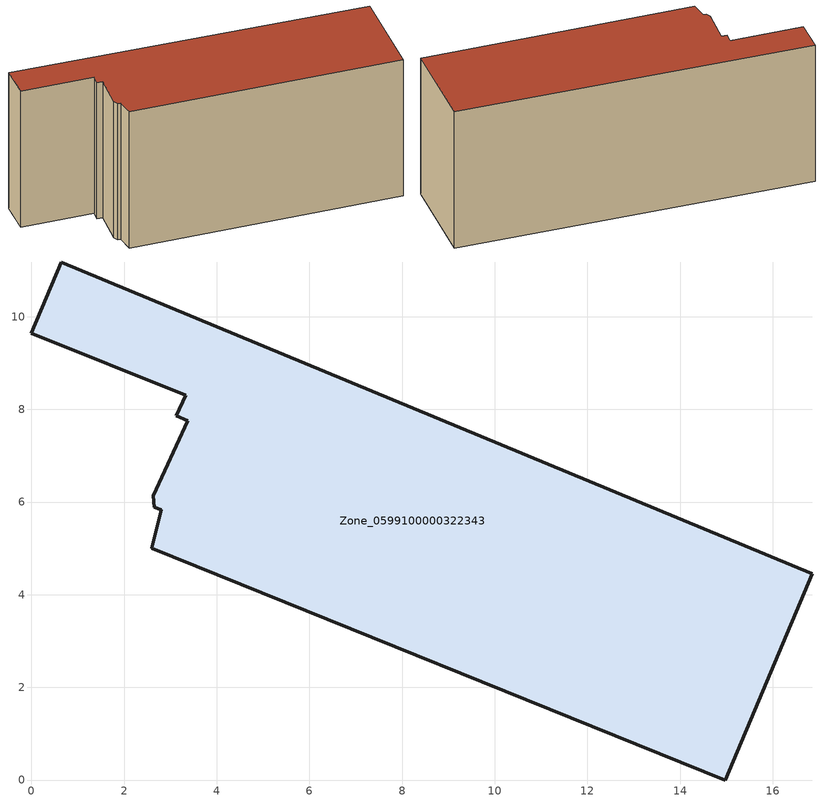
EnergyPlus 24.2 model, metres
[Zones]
Zone_0599100000322343
 floor ground (C_G): 2.65,5.89 2.63,6.13 3.38,7.75 3.12,7.87 3.33,8.3 0,9.64 0.64,11.18 16.85,4.46 14.97,0 2.59,5.01 2.8,5.83 z0
 wall outside (C_F): 0,9.64 3.33,8.3 3.12,7.87 3.38,7.75 2.63,6.13 2.65,5.89 2.8,5.83 2.59,5.01 14.97,0 16.85,4.46 0.64,11.18 0,9.64 z0:7.45
 roof outside (C_R): 2.63,6.13 2.65,5.89 2.8,5.83 2.59,5.01 14.97,0 16.85,4.46 0.64,11.18 0,9.64 3.33,8.3 3.12,7.87 3.38,7.75 z7.45
[BUILDING]
Pand.0599100000322343: North Axis=0; Terrain=City; Loads Convergence Tolerance Value=0.04; Temperature Convergence Tolerance Value=0.4; Solar Distribution=FullExterior; Maximum Number of Warmup Days=25; Minimum Number of Warmup Days=1
[Site:Location]
Rotterdam.The.Hague.AP_ZH_NLD Design_Conditions: Latitude=51.96; Longitude=4.45; Time Zone=1; Elevation=-4.5
[SITE:GROUNDTEMPERATURE:BUILDINGSURFACE]
18, 18, 18, 18, 18, 18, 18, 18, 18, 18, 18, 18
[MATERIAL] Thermal Absorptance=0.9; Solar Absorptance=0.7; Visible Absorptance=0.7
Name | Roughness | Thickness | Conductivity | Density | Specific Heat
G.TI.1946 | MediumSmooth | 0.15 | 1 | 540 | 1210
F.TI.1946 | Rough | 0.3 | 0.857143 | 1920 | 840
R.TI.1946 | MediumRough | 0.2 | 0.1 | 1500 | 1000
[CONSTRUCTION]
C_G: G.TI.1946
C_F: F.TI.1946
C_R: R.TI.1946
[ZONE]
Zone_0599100000322343: Type=1; Multiplier=1; Ceiling Height=Autocalculate; Volume=Autocalculate; Floor Area=autocalculate; Part of Total Floor Area=Yes
[ZONEINFILTRATION:DESIGNFLOWRATE]
Infil_Zone_0599100000322343: Zone or ZoneList or Space or SpaceList=Zone_0599100000322343; Schedule=AlwaysOn; Design Flow Rate Calculation Method=Flow/Area; Flow Rate per Floor Area=0.003; Constant Term Coefficient=1; Temperature Term Coefficient=0; Velocity Term Coefficient=0; Velocity Squared Term Coefficient=0
[HVACTEMPLATE:ZONE:IDEALLOADSAIRSYSTEM]
Zone_0599100000322343: Maximum Heating Supply Air Temperature=50; Minimum Cooling Supply Air Temperature=13; Maximum Heating Supply Air Humidity Ratio=0.0156; Minimum Cooling Supply Air Humidity Ratio=0.0077; Heating Limit=NoLimit; Cooling Limit=NoLimit; Dehumidification Control Type=ConstantSensibleHeatRatio; Cooling Sensible Heat Ratio=0.7; Dehumidification Setpoint=60; Humidification Control Type=None; Humidification Setpoint=30; Outdoor Air Method=None; Outdoor Air Flow Rate per Person=0.00944; Outdoor Air Flow Rate per Zone Floor Area=0; Outdoor Air Flow Rate per Zone=0; Demand Controlled Ventilation Type=None; Outdoor Air Economizer Type=NoEconomizer; Heat Recovery Type=None; Sensible Heat Recovery Effectiveness=0.7; Latent Heat Recovery Effectiveness=0.65
[ZONECONTROL:THERMOSTAT]
ThermostatControl_Zone_0599100000322343: Zone or ZoneList=Zone_0599100000322343; Control Type Schedule=DualSetpointControlType; Control 1=Thermostat_Zone_0599100000322343; Temperature Difference Between Cutout And Setpoint=0
[THERMOSTATSETPOINT:DUALSETPOINT]
Thermostat_Zone_0599100000322343: Heating Setpoint Temperature Schedule=HeatingSetpoint_Zone_0599100000322343; Cooling Setpoint Temperature Schedule=CoolingSetpoint_Zone_0599100000322343
[SCHEDULE:COMPACT]
HeatingSetpoint_Zone_0599100000322343: Through: 12/31, For: AllDays, Until: 24:00, 21
CoolingSetpoint_Zone_0599100000322343: Through: 12/31, For: AllDays, Until: 24:00, 24
DualSetpointControlType: Through: 12/31, For: AllDays, Until: 24:00, 4
AlwaysOn: Through: 12/31, For: AllDays, Until: 24:00, 1
